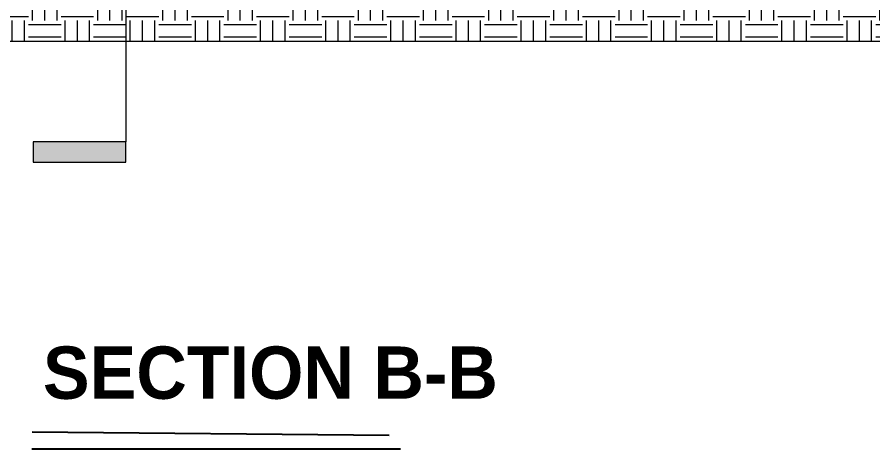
# Model space of a CAD drawing. Header units: inches. Extents: x 22 to 382261, y 22 to 371281.
# Drawn here: x 83658 to 91996, y 133917 to 138126 of the extents above; entities that cross this region are included whole.
import ezdxf

# ---------------------------------------------------------------- set-up
doc = ezdxf.new("R2010")
doc.units = ezdxf.units.IN
doc.header["$MEASUREMENT"] = 0
for name, color, linetype, lineweight in [('A-DETL-GENF', 92, 'Continuous', 9), ('A-DETL-THIN', 151, 'Continuous', 9), ('G-ANNO-SYMB', 111, 'Continuous', 9), ('G-ANNO-TEXT', 231, 'Continuous', 9)]:
    doc.layers.add(name, color=color, linetype=linetype, lineweight=lineweight)
doc.styles.add('Century Gothic_B', font='GOTHICB.TTF', dxfattribs={"height": 510})

# ---------------------------------------------------------------- blocks, each defined once
blk = doc.blocks.new('Section - M_Section Tail - Filled-28045-Section B-B')
at = {"layer": 'G-ANNO-SYMB'}
blk.add_hatch(color=256, dxfattribs=at).paths.add_polyline_path([(-4933.2, -1669.2), (-4033.2, -1669.2), (-4033.2, -1869.2), (-4933.2, -1869.2)])
for p, q in [((-4933.2, -1669.2), (-4933.2, -1869.2)), ((-4033.2, -1669.2), (-4933.2, -1669.2)), ((-4033.2, -1869.2), (-4033.2, -1669.2)), ((-4933.2, -1869.2), (-4033.2, -1869.2))]:
    blk.add_line(p, q, dxfattribs=at)

msp = doc.modelspace()

# ---------------------------------------------------------------- hatches: boundary and pattern name
at = {"layer": 'A-DETL-GENF'}
h = msp.add_hatch(dxfattribs=at)
h.set_pattern_fill('FP_4', color=8, style=0, pattern_type=2)
h.set_pattern_definition([(0, (85355.86, 143211.44), (317.5, 317.5), [317.5, -317.5]), (0, (85355.86, 143330.5), (317.5, 317.5), [317.5, -317.5]), (0, (85355.86, 143449.56), (317.5, 317.5), [317.5, -317.5]), (90, (85395.55, 143489.25), (-317.5, 317.5), [317.5, -317.5]), (90, (85514.6, 143489.25), (-317.5, 317.5), [317.5, -317.5]), (90, (85633.67, 143489.25), (-317.5, 317.5), [317.5, -317.5])])
h.paths.add_polyline_path([(93340.8, 137891.8), (93340.8, 138420.3), (80295.8, 138420.3), (80295.8, 137891.8), (93312.2, 137891.8)])

# ---------------------------------------------------------------- linework, layer by layer
for p, q in [((83803.2, 134084.8), (87284, 134051.5)), ((83801.6, 133917), (87394.7, 133917.3))]:
    msp.add_line(p, q)
at = {"layer": 'A-DETL-THIN'}
msp.add_line((80295.8, 137891.8), (93340.8, 137891.8), dxfattribs=at)
at = {"layer": 'G-ANNO-SYMB'}
msp.add_line((84715.8, 152051.7), (84715.8, 136911.1), dxfattribs=at)

# ---------------------------------------------------------------- block references
msp.add_blockref('Section - M_Section Tail - Filled-28045-Section B-B', (88749, 138580.3), dxfattribs=at)

# ---------------------------------------------------------------- texts
at = {"layer": 'G-ANNO-TEXT', "color": 7, "insert": (83909.2, 134915.2), "char_height": 510, "width": 8395.272, "attachment_point": 1, "style": 'Century Gothic_B'}
msp.add_mtext('SECTION B-B', dxfattribs=at)

doc.saveas('drawing.dxf')
